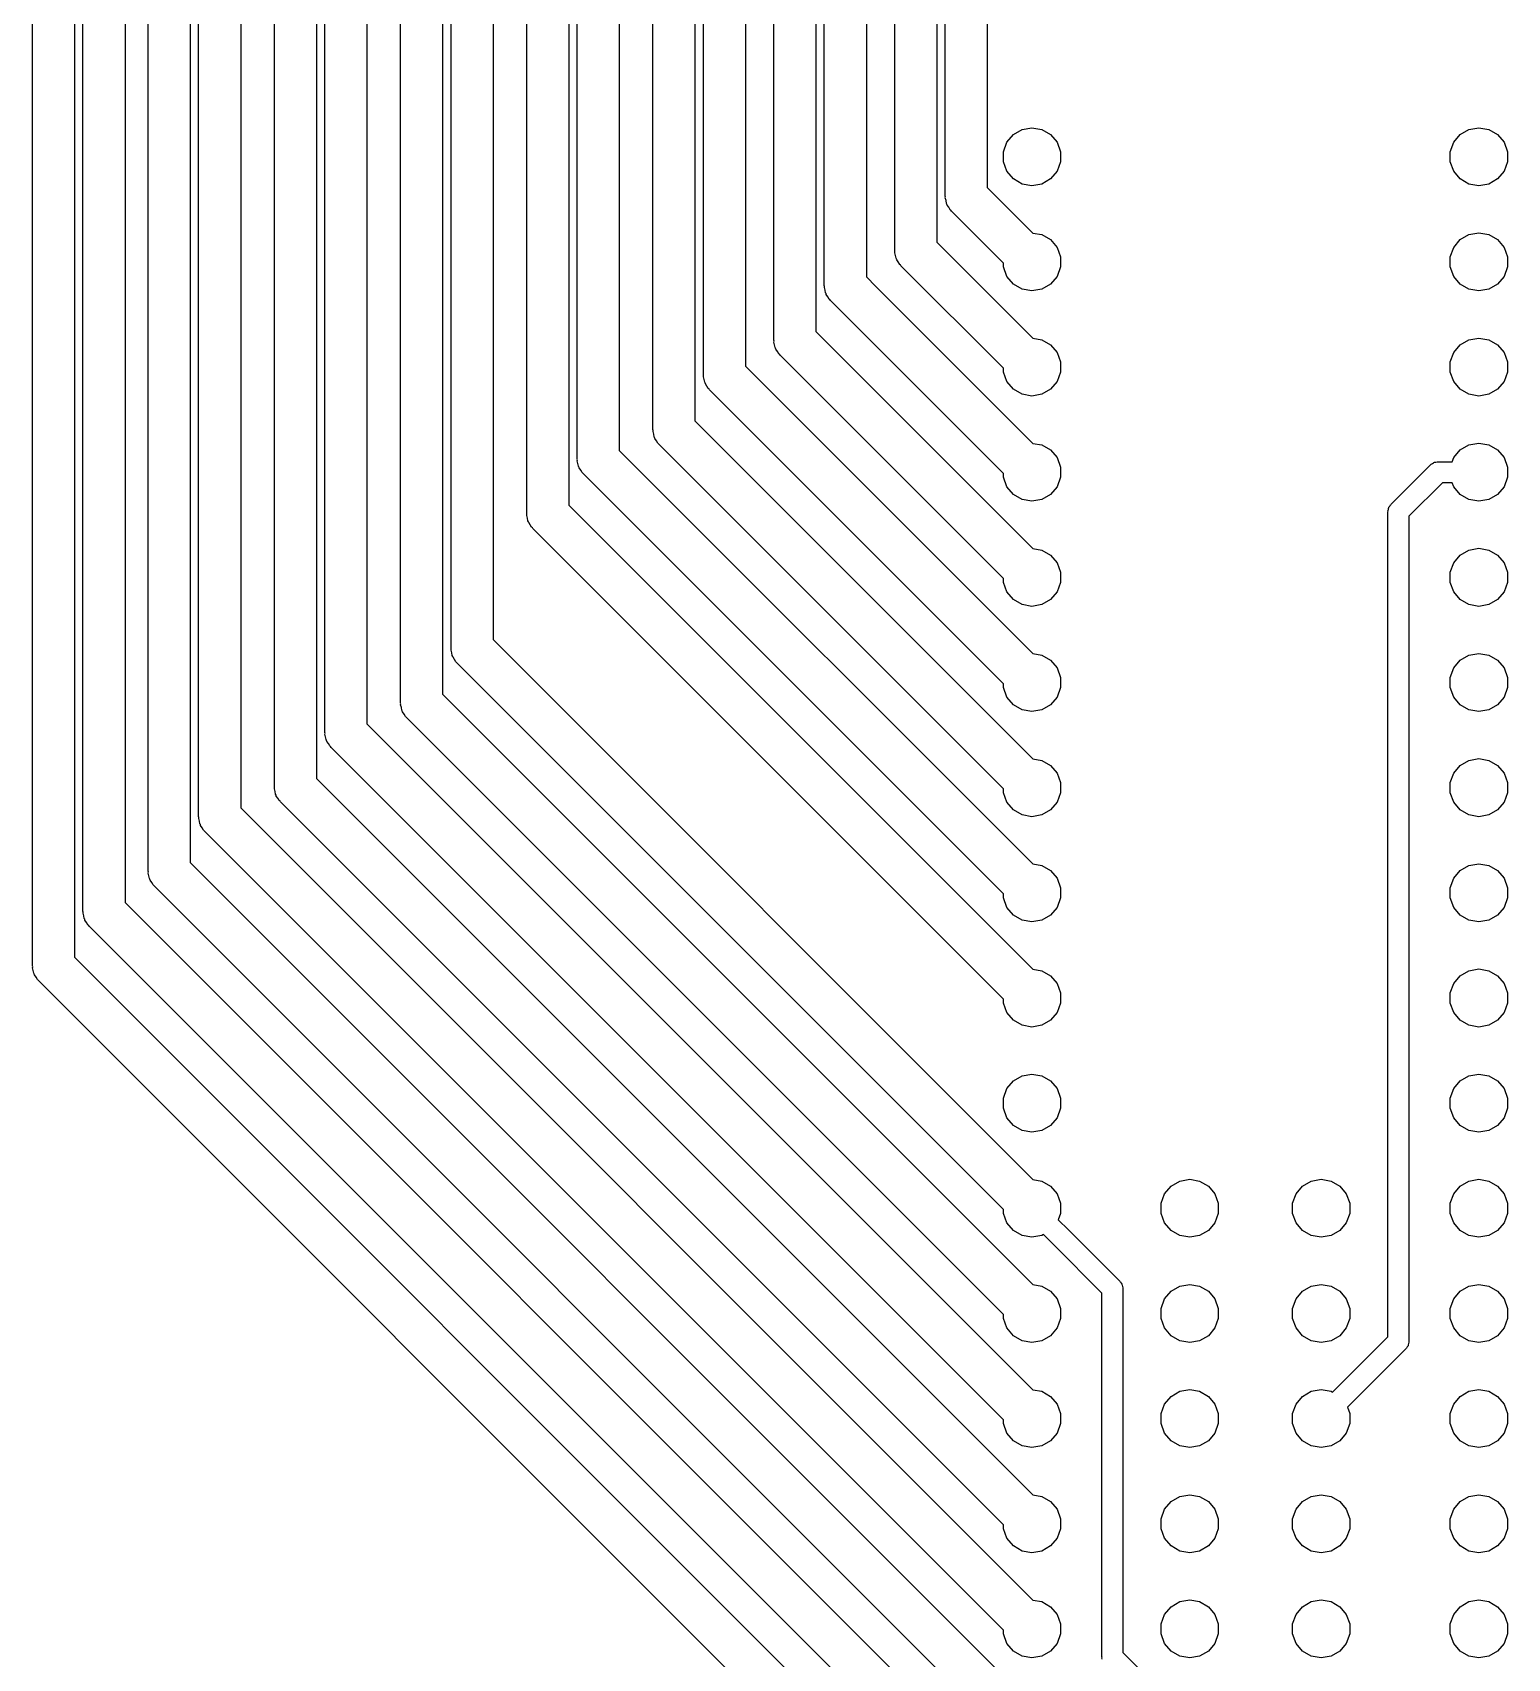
# Model space of a CAD drawing. Extents: x 25 to 346, y -457 to -16.
# Drawn here: x 117.14 to 152.77, y -358.22 to -318.94 of the extents above; entities that cross this region are included whole.
import ezdxf

# ---------------------------------------------------------------- set-up
doc = ezdxf.new("R2010")
doc.units = 0
doc.header["$MEASUREMENT"] = 0
doc.layers.add('BLACK', color=7, linetype='CONTINUOUS')

msp = doc.modelspace()

# ---------------------------------------------------------------- linework, layer by layer
at = {"layer": 'Black'}
for p, q in [((139.192, -322.897), (139.192, -254.718)), ((140.208, -254.508), (140.208, -322.687)), ((138.989, -255.194), (138.989, -324.008)), ((137.973, -324.218), (137.973, -255.404)), ((137.287, -256.413), (137.287, -324.846)), ((136.271, -325.056), (136.271, -256.623)), ((134.366, -257.175), (134.366, -327.005)), ((135.052, -326.377), (135.052, -257.128)), ((136.068, -256.918), (136.068, -326.167)), ((131.318, -257.575), (131.318, -329.037)), ((133.35, -327.215), (133.35, -257.385)), ((128.27, -257.976), (128.27, -333.609)), ((130.302, -329.248), (130.302, -257.786)), ((132.131, -328.536), (132.131, -257.89)), ((133.147, -257.68), (133.147, -328.326)), ((127.254, -333.82), (127.254, -258.186)), ((129.083, -330.568), (129.083, -258.291)), ((130.099, -258.08), (130.099, -330.358)), ((124.206, -335.851), (124.206, -259.059)), ((125.222, -258.848), (125.222, -335.641)), ((121.158, -337.883), (121.158, -259.459)), ((122.174, -259.249), (122.174, -337.673)), ((119.939, -325.247), (119.939, -259.964)), ((120.955, -259.754), (120.955, -325.247)), ((118.364, -325.247), (118.364, -260.179)), ((119.38, -260.096), (119.38, -325.247)), ((117.145, -325.247), (117.145, -261.62)), ((118.161, -261.62), (118.161, -325.247)), ((126.035, -325.501), (126.035, -291.081)), ((127.051, -291.081), (127.051, -325.501)), ((122.987, -337.172), (122.987, -291.719)), ((124.003, -291.719), (124.003, -336.962)), ((141.048, -321.286), (141.287, -321.244)), ((141.287, -321.244), (141.527, -321.286)), ((151.843, -321.286), (152.082, -321.244)), ((152.082, -321.244), (152.322, -321.286)), ((140.597, -321.823), (140.68, -321.594)), ((140.68, -321.594), (140.837, -321.408)), ((140.837, -321.408), (141.048, -321.286)), ((141.527, -321.286), (141.738, -321.408)), ((141.738, -321.408), (141.895, -321.594)), ((141.895, -321.594), (141.978, -321.823)), ((151.392, -321.823), (151.475, -321.594)), ((151.475, -321.594), (151.632, -321.408)), ((151.632, -321.408), (151.843, -321.286)), ((152.322, -321.286), (152.533, -321.408)), ((152.533, -321.408), (152.69, -321.594)), ((152.69, -321.594), (152.773, -321.823)), ((140.597, -322.067), (140.597, -321.823)), ((141.978, -321.823), (141.978, -322.067)), ((151.392, -322.067), (151.392, -321.823)), ((152.773, -321.823), (152.773, -322.067)), ((140.68, -322.296), (140.597, -322.067)), ((140.837, -322.482), (140.68, -322.296)), ((141.895, -322.296), (141.738, -322.482)), ((141.978, -322.067), (141.895, -322.296)), ((151.475, -322.296), (151.392, -322.067)), ((151.632, -322.482), (151.475, -322.296)), ((152.69, -322.296), (152.533, -322.482)), ((152.773, -322.067), (152.69, -322.296)), ((140.208, -322.687), (141.308, -323.788)), ((141.048, -322.604), (140.837, -322.482)), ((141.287, -322.646), (141.048, -322.604)), ((141.527, -322.604), (141.287, -322.646)), ((141.738, -322.482), (141.527, -322.604)), ((151.843, -322.604), (151.632, -322.482)), ((152.082, -322.646), (151.843, -322.604)), ((152.322, -322.604), (152.082, -322.646)), ((152.533, -322.482), (152.322, -322.604)), ((139.196, -322.92), (139.192, -322.897)), ((139.194, -322.942), (139.196, -322.92)), ((139.211, -323.006), (139.194, -322.942)), ((139.223, -323.071), (139.211, -323.006)), ((139.234, -323.091), (139.223, -323.071)), ((139.24, -323.112), (139.234, -323.091)), ((139.278, -323.167), (139.24, -323.112)), ((139.311, -323.224), (139.278, -323.167)), ((139.328, -323.238), (139.311, -323.224)), ((139.341, -323.257), (139.328, -323.238)), ((140.597, -324.513), (139.341, -323.257)), ((138.989, -324.008), (141.308, -326.328)), ((141.308, -323.788), (141.527, -323.826)), ((141.527, -323.826), (141.738, -323.948)), ((141.738, -323.948), (141.895, -324.134)), ((151.475, -324.134), (151.632, -323.948)), ((151.632, -323.948), (151.843, -323.826)), ((151.843, -323.826), (152.082, -323.784)), ((152.082, -323.784), (152.322, -323.826)), ((152.322, -323.826), (152.533, -323.948)), ((152.533, -323.948), (152.69, -324.134)), ((137.977, -324.24), (137.973, -324.218)), ((137.975, -324.263), (137.977, -324.24)), ((137.992, -324.327), (137.975, -324.263)), ((138.003, -324.392), (137.992, -324.327)), ((138.015, -324.411), (138.003, -324.392)), ((141.895, -324.134), (141.978, -324.363)), ((141.978, -324.363), (141.978, -324.607)), ((151.392, -324.363), (151.475, -324.134)), ((151.392, -324.607), (151.392, -324.363)), ((152.69, -324.134), (152.773, -324.363)), ((152.773, -324.363), (152.773, -324.607)), ((138.02, -324.433), (138.015, -324.411)), ((138.058, -324.487), (138.02, -324.433)), ((138.092, -324.545), (138.058, -324.487)), ((138.109, -324.559), (138.092, -324.545)), ((138.122, -324.578), (138.109, -324.559)), ((140.597, -327.053), (138.122, -324.578)), ((140.597, -324.607), (140.597, -324.513)), ((140.68, -324.836), (140.597, -324.607)), ((141.978, -324.607), (141.895, -324.836)), ((151.475, -324.836), (151.392, -324.607)), ((152.773, -324.607), (152.69, -324.836)), ((136.275, -325.079), (136.271, -325.056)), ((136.273, -325.101), (136.275, -325.079)), ((136.29, -325.165), (136.273, -325.101)), ((136.302, -325.23), (136.29, -325.165)), ((137.287, -324.846), (137.519, -325.078)), ((137.519, -325.078), (137.519, -325.078)), ((137.519, -325.078), (141.308, -328.868)), ((140.837, -325.022), (140.68, -324.836)), ((141.048, -325.144), (140.837, -325.022)), ((141.287, -325.186), (141.048, -325.144)), ((141.527, -325.144), (141.287, -325.186)), ((141.738, -325.022), (141.527, -325.144)), ((141.895, -324.836), (141.738, -325.022)), ((151.632, -325.022), (151.475, -324.836)), ((151.843, -325.144), (151.632, -325.022)), ((152.082, -325.186), (151.843, -325.144)), ((152.322, -325.144), (152.082, -325.186)), ((152.533, -325.022), (152.322, -325.144)), ((152.69, -324.836), (152.533, -325.022)), ((117.145, -340.675), (117.145, -325.247)), ((118.161, -325.247), (118.161, -340.675)), ((118.364, -340.169), (118.364, -325.247)), ((119.38, -325.247), (119.38, -339.959)), ((119.939, -338.389), (119.939, -325.247)), ((120.955, -325.247), (120.955, -338.389)), ((126.035, -334.325), (126.035, -325.501)), ((127.051, -325.501), (127.051, -334.325)), ((136.313, -325.25), (136.302, -325.23)), ((136.319, -325.271), (136.313, -325.25)), ((136.357, -325.326), (136.319, -325.271)), ((136.39, -325.383), (136.357, -325.326)), ((136.407, -325.397), (136.39, -325.383)), ((136.42, -325.416), (136.407, -325.397)), ((136.801, -325.797), (136.42, -325.416)), ((140.597, -329.593), (136.801, -325.797)), ((136.801, -325.797), (136.801, -325.797)), ((136.068, -326.167), (141.308, -331.408)), ((141.308, -326.328), (141.527, -326.366)), ((141.527, -326.366), (141.738, -326.488)), ((151.632, -326.488), (151.843, -326.366)), ((151.843, -326.366), (152.082, -326.324)), ((152.082, -326.324), (152.322, -326.366)), ((152.322, -326.366), (152.533, -326.488)), ((135.056, -326.399), (135.052, -326.377)), ((135.054, -326.422), (135.056, -326.399)), ((135.071, -326.486), (135.054, -326.422)), ((135.082, -326.551), (135.071, -326.486)), ((135.094, -326.57), (135.082, -326.551)), ((135.099, -326.592), (135.094, -326.57)), ((135.137, -326.646), (135.099, -326.592)), ((135.171, -326.704), (135.137, -326.646)), ((135.188, -326.718), (135.171, -326.704)), ((135.201, -326.736), (135.188, -326.718)), ((140.597, -332.133), (135.201, -326.736)), ((141.738, -326.488), (141.895, -326.674)), ((141.895, -326.674), (141.978, -326.903)), ((151.392, -326.903), (151.475, -326.674)), ((151.475, -326.674), (151.632, -326.488)), ((152.533, -326.488), (152.69, -326.674)), ((152.69, -326.674), (152.773, -326.903)), ((134.366, -327.005), (141.308, -333.948)), ((140.597, -327.147), (140.597, -327.053)), ((140.68, -327.376), (140.597, -327.147)), ((141.978, -327.147), (141.895, -327.376)), ((141.978, -326.903), (141.978, -327.147)), ((151.392, -327.147), (151.392, -326.903)), ((151.475, -327.376), (151.392, -327.147)), ((152.773, -327.147), (152.69, -327.376)), ((152.773, -326.903), (152.773, -327.147)), ((133.354, -327.238), (133.35, -327.215)), ((133.352, -327.26), (133.354, -327.238)), ((133.369, -327.324), (133.352, -327.26)), ((133.381, -327.389), (133.369, -327.324)), ((133.392, -327.409), (133.381, -327.389)), ((133.398, -327.43), (133.392, -327.409)), ((133.436, -327.485), (133.398, -327.43)), ((133.469, -327.542), (133.436, -327.485)), ((133.486, -327.556), (133.469, -327.542)), ((140.837, -327.562), (140.68, -327.376)), ((141.895, -327.376), (141.738, -327.562)), ((151.632, -327.562), (151.475, -327.376)), ((152.69, -327.376), (152.533, -327.562)), ((133.499, -327.575), (133.486, -327.556)), ((140.597, -334.673), (133.499, -327.575)), ((141.048, -327.684), (140.837, -327.562)), ((141.287, -327.726), (141.048, -327.684)), ((141.527, -327.684), (141.287, -327.726)), ((141.738, -327.562), (141.527, -327.684)), ((151.843, -327.684), (151.632, -327.562)), ((152.082, -327.726), (151.843, -327.684)), ((152.322, -327.684), (152.082, -327.726)), ((152.533, -327.562), (152.322, -327.684)), ((133.147, -328.326), (141.308, -336.488)), ((132.135, -328.558), (132.131, -328.536)), ((132.133, -328.581), (132.135, -328.558)), ((132.15, -328.645), (132.133, -328.581)), ((132.161, -328.71), (132.15, -328.645)), ((132.173, -328.729), (132.161, -328.71)), ((131.318, -329.037), (141.308, -339.028)), ((132.178, -328.751), (132.173, -328.729)), ((132.216, -328.805), (132.178, -328.751)), ((132.25, -328.863), (132.216, -328.805)), ((132.267, -328.877), (132.25, -328.863)), ((132.28, -328.896), (132.267, -328.877)), ((140.597, -337.213), (132.28, -328.896)), ((141.308, -328.868), (141.527, -328.906)), ((141.527, -328.906), (141.738, -329.028)), ((141.738, -329.028), (141.895, -329.214)), ((151.475, -329.214), (151.632, -329.028)), ((151.632, -329.028), (151.843, -328.906)), ((151.843, -328.906), (152.082, -328.864)), ((152.082, -328.864), (152.322, -328.906)), ((152.322, -328.906), (152.533, -329.028)), ((152.533, -329.028), (152.69, -329.214)), ((130.306, -329.27), (130.302, -329.248)), ((130.304, -329.292), (130.306, -329.27)), ((130.321, -329.356), (130.304, -329.292)), ((130.333, -329.421), (130.321, -329.356)), ((130.344, -329.441), (130.333, -329.421)), ((130.35, -329.462), (130.344, -329.441)), ((130.388, -329.517), (130.35, -329.462)), ((141.895, -329.214), (141.978, -329.443)), ((141.978, -329.443), (141.978, -329.687)), ((149.96, -330.341), (150.915, -329.385)), ((150.915, -329.385), (150.924, -329.379)), ((150.924, -329.379), (150.931, -329.37)), ((150.931, -329.37), (150.96, -329.354)), ((150.96, -329.354), (150.987, -329.335)), ((150.987, -329.335), (150.998, -329.332)), ((150.998, -329.332), (151.008, -329.326)), ((151.008, -329.326), (151.04, -329.321)), ((151.04, -329.321), (151.073, -329.312)), ((151.073, -329.312), (151.084, -329.313)), ((151.084, -329.313), (151.095, -329.311)), ((151.095, -329.311), (151.44, -329.311)), ((151.44, -329.311), (151.475, -329.214)), ((152.69, -329.214), (152.773, -329.443)), ((152.773, -329.443), (152.773, -329.687)), ((130.421, -329.574), (130.388, -329.517)), ((130.438, -329.588), (130.421, -329.574)), ((130.451, -329.607), (130.438, -329.588)), ((140.597, -339.753), (130.451, -329.607)), ((140.597, -329.687), (140.597, -329.593)), ((140.68, -329.916), (140.597, -329.687)), ((141.978, -329.687), (141.895, -329.916)), ((151.2, -329.819), (150.393, -330.625)), ((151.44, -329.819), (151.2, -329.819)), ((151.475, -329.916), (151.44, -329.819)), ((152.773, -329.687), (152.69, -329.916)), ((140.837, -330.102), (140.68, -329.916)), ((141.048, -330.224), (140.837, -330.102)), ((141.287, -330.266), (141.048, -330.224)), ((141.527, -330.224), (141.287, -330.266)), ((141.738, -330.102), (141.527, -330.224)), ((141.895, -329.916), (141.738, -330.102)), ((151.632, -330.102), (151.475, -329.916)), ((151.843, -330.224), (151.632, -330.102)), ((152.082, -330.266), (151.843, -330.224)), ((152.322, -330.224), (152.082, -330.266)), ((152.533, -330.102), (152.322, -330.224)), ((152.69, -329.916), (152.533, -330.102)), ((129.087, -330.59), (129.083, -330.568)), ((129.085, -330.613), (129.087, -330.59)), ((129.102, -330.677), (129.085, -330.613)), ((129.113, -330.742), (129.102, -330.677)), ((130.099, -330.358), (141.308, -341.568)), ((149.885, -330.52), (149.887, -330.509)), ((149.885, -350.453), (149.885, -330.52)), ((149.886, -330.498), (149.895, -330.466)), ((149.887, -330.509), (149.886, -330.498)), ((149.895, -330.466), (149.901, -330.433)), ((149.901, -330.433), (149.906, -330.424)), ((149.906, -330.424), (149.909, -330.413)), ((149.909, -330.413), (149.928, -330.386)), ((149.928, -330.386), (149.945, -330.357)), ((149.945, -330.357), (149.953, -330.35)), ((149.953, -330.35), (149.96, -330.341)), ((150.393, -330.625), (150.393, -350.558)), ((129.125, -330.761), (129.113, -330.742)), ((129.13, -330.783), (129.125, -330.761)), ((129.168, -330.837), (129.13, -330.783)), ((129.202, -330.895), (129.168, -330.837)), ((129.219, -330.909), (129.202, -330.895)), ((129.232, -330.928), (129.219, -330.909)), ((140.597, -342.293), (129.232, -330.928)), ((141.308, -331.408), (141.527, -331.446)), ((141.527, -331.446), (141.738, -331.568)), ((151.632, -331.568), (151.843, -331.446)), ((151.843, -331.446), (152.082, -331.404)), ((152.082, -331.404), (152.322, -331.446)), ((152.322, -331.446), (152.533, -331.568)), ((141.738, -331.568), (141.895, -331.754)), ((141.895, -331.754), (141.978, -331.983)), ((151.392, -331.983), (151.475, -331.754)), ((151.475, -331.754), (151.632, -331.568)), ((152.533, -331.568), (152.69, -331.754)), ((152.69, -331.754), (152.773, -331.983)), ((140.597, -332.227), (140.597, -332.133)), ((140.68, -332.456), (140.597, -332.227)), ((141.978, -332.227), (141.895, -332.456)), ((141.978, -331.983), (141.978, -332.227)), ((151.392, -332.227), (151.392, -331.983)), ((151.475, -332.456), (151.392, -332.227)), ((152.773, -332.227), (152.69, -332.456)), ((152.773, -331.983), (152.773, -332.227)), ((140.837, -332.642), (140.68, -332.456)), ((141.048, -332.764), (140.837, -332.642)), ((141.738, -332.642), (141.527, -332.764)), ((141.895, -332.456), (141.738, -332.642)), ((151.632, -332.642), (151.475, -332.456)), ((151.843, -332.764), (151.632, -332.642)), ((152.533, -332.642), (152.322, -332.764)), ((152.69, -332.456), (152.533, -332.642)), ((141.287, -332.806), (141.048, -332.764)), ((141.527, -332.764), (141.287, -332.806)), ((152.082, -332.806), (151.843, -332.764)), ((152.322, -332.764), (152.082, -332.806)), ((127.258, -333.842), (127.254, -333.82)), ((128.27, -333.609), (141.308, -346.648)), ((127.256, -333.864), (127.258, -333.842)), ((127.273, -333.928), (127.256, -333.864)), ((127.285, -333.993), (127.273, -333.928)), ((127.296, -334.013), (127.285, -333.993)), ((127.302, -334.034), (127.296, -334.013)), ((127.34, -334.089), (127.302, -334.034)), ((127.373, -334.146), (127.34, -334.089)), ((127.39, -334.16), (127.373, -334.146)), ((127.403, -334.179), (127.39, -334.16)), ((140.597, -347.373), (127.403, -334.179)), ((141.308, -333.948), (141.527, -333.986)), ((141.527, -333.986), (141.738, -334.108)), ((141.738, -334.108), (141.895, -334.294)), ((151.475, -334.294), (151.632, -334.108)), ((151.632, -334.108), (151.843, -333.986)), ((151.843, -333.986), (152.082, -333.944)), ((152.082, -333.944), (152.322, -333.986)), ((152.322, -333.986), (152.533, -334.108)), ((152.533, -334.108), (152.69, -334.294)), ((126.035, -335.14), (126.035, -334.325)), ((127.051, -334.325), (127.051, -334.93)), ((141.895, -334.294), (141.978, -334.523)), ((141.978, -334.523), (141.978, -334.767)), ((151.392, -334.523), (151.475, -334.294)), ((151.392, -334.767), (151.392, -334.523)), ((152.69, -334.294), (152.773, -334.523)), ((152.773, -334.523), (152.773, -334.767)), ((127.051, -334.93), (141.308, -349.188)), ((140.597, -334.767), (140.597, -334.673)), ((140.68, -334.996), (140.597, -334.767)), ((140.837, -335.182), (140.68, -334.996)), ((141.895, -334.996), (141.738, -335.182)), ((141.978, -334.767), (141.895, -334.996)), ((151.475, -334.996), (151.392, -334.767)), ((151.632, -335.182), (151.475, -334.996)), ((152.69, -334.996), (152.533, -335.182)), ((152.773, -334.767), (152.69, -334.996)), ((126.039, -335.162), (126.035, -335.14)), ((126.037, -335.185), (126.039, -335.162)), ((126.054, -335.249), (126.037, -335.185)), ((126.065, -335.314), (126.054, -335.249)), ((126.077, -335.333), (126.065, -335.314)), ((126.082, -335.355), (126.077, -335.333)), ((126.12, -335.409), (126.082, -335.355)), ((141.048, -335.304), (140.837, -335.182)), ((141.287, -335.346), (141.048, -335.304)), ((141.527, -335.304), (141.287, -335.346)), ((141.738, -335.182), (141.527, -335.304)), ((151.843, -335.304), (151.632, -335.182)), ((152.082, -335.346), (151.843, -335.304)), ((152.322, -335.304), (152.082, -335.346)), ((152.533, -335.182), (152.322, -335.304)), ((125.222, -335.641), (141.308, -351.728)), ((126.154, -335.467), (126.12, -335.409)), ((126.171, -335.481), (126.154, -335.467)), ((126.184, -335.5), (126.171, -335.481)), ((140.597, -349.913), (126.184, -335.5)), ((124.21, -335.874), (124.206, -335.851)), ((124.208, -335.896), (124.21, -335.874)), ((124.225, -335.96), (124.208, -335.896)), ((124.237, -336.025), (124.225, -335.96)), ((124.248, -336.045), (124.237, -336.025)), ((124.254, -336.066), (124.248, -336.045)), ((124.292, -336.121), (124.254, -336.066)), ((124.325, -336.178), (124.292, -336.121)), ((124.342, -336.192), (124.325, -336.178)), ((124.355, -336.211), (124.342, -336.192)), ((140.597, -352.453), (124.355, -336.211)), ((141.308, -336.488), (141.527, -336.526)), ((141.527, -336.526), (141.738, -336.648)), ((151.632, -336.648), (151.843, -336.526)), ((151.843, -336.526), (152.082, -336.484)), ((152.082, -336.484), (152.322, -336.526)), ((152.322, -336.526), (152.533, -336.648)), ((124.003, -336.962), (141.308, -354.268)), ((141.738, -336.648), (141.895, -336.834)), ((141.895, -336.834), (141.978, -337.063)), ((151.392, -337.063), (151.475, -336.834)), ((151.475, -336.834), (151.632, -336.648)), ((152.533, -336.648), (152.69, -336.834)), ((152.69, -336.834), (152.773, -337.063)), ((122.991, -337.194), (122.987, -337.172)), ((122.989, -337.217), (122.991, -337.194)), ((123.006, -337.281), (122.989, -337.217)), ((123.017, -337.346), (123.006, -337.281)), ((123.029, -337.365), (123.017, -337.346)), ((140.597, -337.307), (140.597, -337.213)), ((140.68, -337.536), (140.597, -337.307)), ((141.978, -337.307), (141.895, -337.536)), ((141.978, -337.063), (141.978, -337.307)), ((151.392, -337.307), (151.392, -337.063)), ((151.475, -337.536), (151.392, -337.307)), ((152.773, -337.307), (152.69, -337.536)), ((152.773, -337.063), (152.773, -337.307)), ((122.174, -337.673), (141.308, -356.808)), ((123.034, -337.387), (123.029, -337.365)), ((123.072, -337.441), (123.034, -337.387)), ((123.106, -337.499), (123.072, -337.441)), ((123.123, -337.513), (123.106, -337.499)), ((123.136, -337.531), (123.123, -337.513)), ((140.597, -354.993), (123.136, -337.531)), ((140.837, -337.722), (140.68, -337.536)), ((141.048, -337.844), (140.837, -337.722)), ((141.738, -337.722), (141.527, -337.844)), ((141.895, -337.536), (141.738, -337.722)), ((151.632, -337.722), (151.475, -337.536)), ((151.843, -337.844), (151.632, -337.722)), ((152.533, -337.722), (152.322, -337.844)), ((152.69, -337.536), (152.533, -337.722)), ((121.162, -337.906), (121.158, -337.883)), ((121.16, -337.928), (121.162, -337.906)), ((121.177, -337.992), (121.16, -337.928)), ((121.189, -338.057), (121.177, -337.992)), ((121.2, -338.077), (121.189, -338.057)), ((121.206, -338.098), (121.2, -338.077)), ((121.244, -338.153), (121.206, -338.098)), ((141.287, -337.886), (141.048, -337.844)), ((141.527, -337.844), (141.287, -337.886)), ((152.082, -337.886), (151.843, -337.844)), ((152.322, -337.844), (152.082, -337.886)), ((119.939, -339.204), (119.939, -338.389)), ((120.955, -338.389), (120.955, -338.994)), ((121.277, -338.21), (121.244, -338.153)), ((121.294, -338.224), (121.277, -338.21)), ((121.307, -338.243), (121.294, -338.224)), ((140.597, -357.533), (121.307, -338.243)), ((119.943, -339.226), (119.939, -339.204)), ((119.941, -339.249), (119.943, -339.226)), ((119.958, -339.313), (119.941, -339.249)), ((119.969, -339.378), (119.958, -339.313)), ((120.955, -338.994), (141.308, -359.348)), ((141.308, -339.028), (141.527, -339.066)), ((141.527, -339.066), (141.738, -339.188)), ((141.738, -339.188), (141.895, -339.374)), ((151.475, -339.374), (151.632, -339.188)), ((151.632, -339.188), (151.843, -339.066)), ((151.843, -339.066), (152.082, -339.024)), ((152.082, -339.024), (152.322, -339.066)), ((152.322, -339.066), (152.533, -339.188)), ((152.533, -339.188), (152.69, -339.374)), ((119.981, -339.397), (119.969, -339.378)), ((119.986, -339.419), (119.981, -339.397)), ((120.024, -339.473), (119.986, -339.419)), ((120.058, -339.531), (120.024, -339.473)), ((120.075, -339.545), (120.058, -339.531)), ((120.088, -339.563), (120.075, -339.545)), ((140.597, -360.073), (120.088, -339.563)), ((141.895, -339.374), (141.978, -339.603)), ((141.978, -339.603), (141.978, -339.847)), ((151.392, -339.603), (151.475, -339.374)), ((151.392, -339.847), (151.392, -339.603)), ((152.69, -339.374), (152.773, -339.603)), ((152.773, -339.603), (152.773, -339.847)), ((119.38, -339.959), (141.308, -361.888)), ((140.597, -339.847), (140.597, -339.753)), ((140.68, -340.076), (140.597, -339.847)), ((140.837, -340.262), (140.68, -340.076)), ((141.895, -340.076), (141.738, -340.262)), ((141.978, -339.847), (141.895, -340.076)), ((151.475, -340.076), (151.392, -339.847)), ((151.632, -340.262), (151.475, -340.076)), ((152.69, -340.076), (152.533, -340.262)), ((152.773, -339.847), (152.69, -340.076)), ((118.368, -340.192), (118.364, -340.169)), ((118.366, -340.214), (118.368, -340.192)), ((118.383, -340.278), (118.366, -340.214)), ((118.395, -340.343), (118.383, -340.278)), ((118.406, -340.363), (118.395, -340.343)), ((118.412, -340.384), (118.406, -340.363)), ((118.45, -340.439), (118.412, -340.384)), ((118.483, -340.496), (118.45, -340.439)), ((118.5, -340.51), (118.483, -340.496)), ((141.048, -340.384), (140.837, -340.262)), ((141.287, -340.426), (141.048, -340.384)), ((141.527, -340.384), (141.287, -340.426)), ((141.738, -340.262), (141.527, -340.384)), ((151.843, -340.384), (151.632, -340.262)), ((152.082, -340.426), (151.843, -340.384)), ((152.322, -340.384), (152.082, -340.426)), ((152.533, -340.262), (152.322, -340.384)), ((117.145, -341.49), (117.145, -340.675)), ((118.161, -340.675), (118.161, -341.28)), ((118.513, -340.529), (118.5, -340.51)), ((140.597, -362.613), (118.513, -340.529)), ((118.161, -341.28), (141.308, -364.428)), ((117.149, -341.512), (117.145, -341.49)), ((117.147, -341.535), (117.149, -341.512)), ((117.164, -341.599), (117.147, -341.535)), ((117.175, -341.664), (117.164, -341.599)), ((117.187, -341.683), (117.175, -341.664)), ((117.192, -341.705), (117.187, -341.683)), ((141.308, -341.568), (141.527, -341.606)), ((141.527, -341.606), (141.738, -341.728)), ((151.632, -341.728), (151.843, -341.606)), ((151.843, -341.606), (152.082, -341.564)), ((152.082, -341.564), (152.322, -341.606)), ((152.322, -341.606), (152.533, -341.728)), ((117.23, -341.759), (117.192, -341.705)), ((117.264, -341.817), (117.23, -341.759)), ((117.281, -341.831), (117.264, -341.817)), ((117.294, -341.849), (117.281, -341.831)), ((140.597, -365.153), (117.294, -341.849)), ((141.738, -341.728), (141.895, -341.914)), ((141.895, -341.914), (141.978, -342.143)), ((151.392, -342.143), (151.475, -341.914)), ((151.475, -341.914), (151.632, -341.728)), ((152.533, -341.728), (152.69, -341.914)), ((152.69, -341.914), (152.773, -342.143)), ((140.597, -342.387), (140.597, -342.293)), ((140.68, -342.616), (140.597, -342.387)), ((141.978, -342.387), (141.895, -342.616)), ((141.978, -342.143), (141.978, -342.387)), ((151.392, -342.387), (151.392, -342.143)), ((151.475, -342.616), (151.392, -342.387)), ((152.773, -342.387), (152.69, -342.616)), ((152.773, -342.143), (152.773, -342.387)), ((140.837, -342.802), (140.68, -342.616)), ((141.048, -342.924), (140.837, -342.802)), ((141.738, -342.802), (141.527, -342.924)), ((141.895, -342.616), (141.738, -342.802)), ((151.632, -342.802), (151.475, -342.616)), ((151.843, -342.924), (151.632, -342.802)), ((152.533, -342.802), (152.322, -342.924)), ((152.69, -342.616), (152.533, -342.802)), ((141.287, -342.966), (141.048, -342.924)), ((141.527, -342.924), (141.287, -342.966)), ((152.082, -342.966), (151.843, -342.924)), ((152.322, -342.924), (152.082, -342.966)), ((140.68, -344.454), (140.837, -344.268)), ((140.837, -344.268), (141.048, -344.146)), ((141.048, -344.146), (141.287, -344.104)), ((141.287, -344.104), (141.527, -344.146)), ((141.527, -344.146), (141.738, -344.268)), ((141.738, -344.268), (141.895, -344.454)), ((151.475, -344.454), (151.632, -344.268)), ((151.632, -344.268), (151.843, -344.146)), ((151.843, -344.146), (152.082, -344.104)), ((152.082, -344.104), (152.322, -344.146)), ((152.322, -344.146), (152.533, -344.268)), ((152.533, -344.268), (152.69, -344.454)), ((140.597, -344.683), (140.68, -344.454)), ((140.597, -344.927), (140.597, -344.683)), ((141.895, -344.454), (141.978, -344.683)), ((141.978, -344.683), (141.978, -344.927)), ((151.392, -344.683), (151.475, -344.454)), ((151.392, -344.927), (151.392, -344.683)), ((152.69, -344.454), (152.773, -344.683)), ((152.773, -344.683), (152.773, -344.927)), ((140.68, -345.156), (140.597, -344.927)), ((140.837, -345.342), (140.68, -345.156)), ((141.895, -345.156), (141.738, -345.342)), ((141.978, -344.927), (141.895, -345.156)), ((151.475, -345.156), (151.392, -344.927)), ((151.632, -345.342), (151.475, -345.156)), ((152.69, -345.156), (152.533, -345.342)), ((152.773, -344.927), (152.69, -345.156)), ((141.048, -345.464), (140.837, -345.342)), ((141.287, -345.506), (141.048, -345.464)), ((141.527, -345.464), (141.287, -345.506)), ((141.738, -345.342), (141.527, -345.464)), ((151.843, -345.464), (151.632, -345.342)), ((152.082, -345.506), (151.843, -345.464)), ((152.322, -345.464), (152.082, -345.506)), ((152.533, -345.342), (152.322, -345.464)), ((141.308, -346.648), (141.527, -346.686)), ((141.527, -346.686), (141.738, -346.808)), ((144.647, -346.808), (144.858, -346.686)), ((144.858, -346.686), (145.097, -346.644)), ((145.097, -346.644), (145.337, -346.686)), ((145.337, -346.686), (145.548, -346.808)), ((147.822, -346.808), (148.033, -346.686)), ((148.033, -346.686), (148.272, -346.644)), ((148.272, -346.644), (148.512, -346.686)), ((148.512, -346.686), (148.723, -346.808)), ((151.632, -346.808), (151.843, -346.686)), ((151.843, -346.686), (152.082, -346.644)), ((152.082, -346.644), (152.322, -346.686)), ((152.322, -346.686), (152.533, -346.808)), ((141.738, -346.808), (141.895, -346.994)), ((141.895, -346.994), (141.978, -347.223)), ((144.407, -347.223), (144.49, -346.994)), ((144.49, -346.994), (144.647, -346.808)), ((145.548, -346.808), (145.705, -346.994)), ((145.705, -346.994), (145.788, -347.223)), ((147.582, -347.223), (147.665, -346.994)), ((147.665, -346.994), (147.822, -346.808)), ((148.723, -346.808), (148.88, -346.994)), ((148.88, -346.994), (148.963, -347.223)), ((151.392, -347.223), (151.475, -346.994)), ((151.475, -346.994), (151.632, -346.808)), ((152.533, -346.808), (152.69, -346.994)), ((152.69, -346.994), (152.773, -347.223)), ((140.597, -347.467), (140.597, -347.373)), ((140.68, -347.696), (140.597, -347.467)), ((141.978, -347.467), (141.922, -347.62)), ((141.978, -347.223), (141.978, -347.467)), ((144.407, -347.467), (144.407, -347.223)), ((144.49, -347.696), (144.407, -347.467)), ((145.788, -347.467), (145.705, -347.696)), ((145.788, -347.223), (145.788, -347.467)), ((147.582, -347.467), (147.582, -347.223)), ((147.665, -347.696), (147.582, -347.467)), ((148.963, -347.467), (148.88, -347.696)), ((148.963, -347.223), (148.963, -347.467)), ((151.392, -347.467), (151.392, -347.223)), ((151.475, -347.696), (151.392, -347.467)), ((152.773, -347.467), (152.69, -347.696)), ((152.773, -347.223), (152.773, -347.467)), ((140.837, -347.882), (140.68, -347.696)), ((141.048, -348.004), (140.837, -347.882)), ((141.922, -347.62), (142.166, -347.864)), ((142.166, -347.864), (143.41, -349.108)), ((144.647, -347.882), (144.49, -347.696)), ((144.858, -348.004), (144.647, -347.882)), ((145.548, -347.882), (145.337, -348.004)), ((145.705, -347.696), (145.548, -347.882)), ((147.822, -347.882), (147.665, -347.696)), ((148.033, -348.004), (147.822, -347.882)), ((148.723, -347.882), (148.512, -348.004)), ((148.88, -347.696), (148.723, -347.882)), ((151.632, -347.882), (151.475, -347.696)), ((151.843, -348.004), (151.632, -347.882)), ((152.533, -347.882), (152.322, -348.004)), ((152.69, -347.696), (152.533, -347.882)), ((141.287, -348.046), (141.048, -348.004)), ((141.527, -348.004), (141.287, -348.046)), ((141.565, -347.982), (141.527, -348.004)), ((141.806, -348.223), (141.565, -347.982)), ((142.977, -349.393), (141.806, -348.223)), ((145.097, -348.046), (144.858, -348.004)), ((145.337, -348.004), (145.097, -348.046)), ((148.272, -348.046), (148.033, -348.004)), ((148.512, -348.004), (148.272, -348.046)), ((152.082, -348.046), (151.843, -348.004)), ((152.322, -348.004), (152.082, -348.046)), ((143.41, -349.108), (143.417, -349.118)), ((143.417, -349.118), (143.425, -349.125)), ((143.425, -349.125), (143.442, -349.154)), ((141.308, -349.188), (141.527, -349.226)), ((141.527, -349.226), (141.738, -349.348)), ((141.738, -349.348), (141.895, -349.534)), ((141.895, -349.534), (141.978, -349.763)), ((142.977, -358.178), (142.977, -349.393)), ((143.442, -349.154), (143.461, -349.181)), ((143.461, -349.181), (143.464, -349.192)), ((143.464, -349.192), (143.469, -349.201)), ((143.469, -349.201), (143.475, -349.234)), ((143.475, -349.234), (143.484, -349.266)), ((143.484, -349.266), (143.483, -349.277)), ((143.483, -349.277), (143.485, -349.288)), ((143.485, -349.288), (143.485, -358.073)), ((144.407, -349.763), (144.49, -349.534)), ((144.49, -349.534), (144.647, -349.348)), ((144.647, -349.348), (144.858, -349.226)), ((144.858, -349.226), (145.097, -349.184)), ((145.097, -349.184), (145.337, -349.226)), ((145.337, -349.226), (145.548, -349.348)), ((145.548, -349.348), (145.705, -349.534)), ((145.705, -349.534), (145.788, -349.763)), ((147.582, -349.763), (147.665, -349.534)), ((147.665, -349.534), (147.822, -349.348)), ((147.822, -349.348), (148.033, -349.226)), ((148.033, -349.226), (148.272, -349.184)), ((148.272, -349.184), (148.512, -349.226)), ((148.512, -349.226), (148.723, -349.348)), ((148.723, -349.348), (148.88, -349.534)), ((148.88, -349.534), (148.963, -349.763)), ((151.392, -349.763), (151.475, -349.534)), ((151.475, -349.534), (151.632, -349.348)), ((151.632, -349.348), (151.843, -349.226)), ((151.843, -349.226), (152.082, -349.184)), ((152.082, -349.184), (152.322, -349.226)), ((152.322, -349.226), (152.533, -349.348)), ((152.533, -349.348), (152.69, -349.534)), ((152.69, -349.534), (152.773, -349.763)), ((140.597, -350.007), (140.597, -349.913)), ((141.978, -349.763), (141.978, -350.007)), ((144.407, -350.007), (144.407, -349.763)), ((145.788, -349.763), (145.788, -350.007)), ((147.582, -350.007), (147.582, -349.763)), ((148.963, -349.763), (148.963, -350.007)), ((151.392, -350.007), (151.392, -349.763)), ((152.773, -349.763), (152.773, -350.007)), ((140.68, -350.236), (140.597, -350.007)), ((140.837, -350.422), (140.68, -350.236)), ((141.895, -350.236), (141.738, -350.422)), ((141.978, -350.007), (141.895, -350.236)), ((144.49, -350.236), (144.407, -350.007)), ((144.647, -350.422), (144.49, -350.236)), ((145.705, -350.236), (145.548, -350.422)), ((145.788, -350.007), (145.705, -350.236)), ((147.665, -350.236), (147.582, -350.007)), ((147.822, -350.422), (147.665, -350.236)), ((148.88, -350.236), (148.723, -350.422)), ((148.963, -350.007), (148.88, -350.236)), ((151.475, -350.236), (151.392, -350.007)), ((151.632, -350.422), (151.475, -350.236)), ((152.69, -350.236), (152.533, -350.422)), ((152.773, -350.007), (152.69, -350.236)), ((141.048, -350.544), (140.837, -350.422)), ((141.287, -350.586), (141.048, -350.544)), ((141.527, -350.544), (141.287, -350.586)), ((141.738, -350.422), (141.527, -350.544)), ((144.858, -350.544), (144.647, -350.422)), ((145.097, -350.586), (144.858, -350.544)), ((145.337, -350.544), (145.097, -350.586)), ((145.548, -350.422), (145.337, -350.544)), ((148.033, -350.544), (147.822, -350.422)), ((148.272, -350.586), (148.033, -350.544)), ((148.512, -350.544), (148.272, -350.586)), ((148.723, -350.422), (148.512, -350.544)), ((148.791, -351.547), (149.885, -350.453)), ((150.351, -350.693), (150.334, -350.721)), ((150.37, -350.665), (150.351, -350.693)), ((150.373, -350.655), (150.37, -350.665)), ((150.378, -350.645), (150.373, -350.655)), ((150.384, -350.612), (150.378, -350.645)), ((150.392, -350.58), (150.384, -350.612)), ((150.393, -350.558), (150.391, -350.569)), ((150.391, -350.569), (150.392, -350.58)), ((151.843, -350.544), (151.632, -350.422)), ((152.082, -350.586), (151.843, -350.544)), ((152.322, -350.544), (152.082, -350.586)), ((152.533, -350.422), (152.322, -350.544)), ((150.319, -350.738), (149.151, -351.906)), ((150.325, -350.729), (150.319, -350.738)), ((150.334, -350.721), (150.325, -350.729)), ((141.308, -351.728), (141.527, -351.766)), ((141.527, -351.766), (141.738, -351.888)), ((141.738, -351.888), (141.895, -352.074)), ((144.49, -352.074), (144.647, -351.888)), ((144.647, -351.888), (144.858, -351.766)), ((144.858, -351.766), (145.097, -351.724)), ((145.097, -351.724), (145.337, -351.766)), ((145.337, -351.766), (145.548, -351.888)), ((145.548, -351.888), (145.705, -352.074)), ((147.665, -352.074), (147.822, -351.888)), ((147.822, -351.888), (148.033, -351.766)), ((148.033, -351.766), (148.272, -351.724)), ((148.272, -351.724), (148.512, -351.766)), ((148.512, -351.766), (148.55, -351.788)), ((148.55, -351.788), (148.791, -351.547)), ((151.475, -352.074), (151.632, -351.888)), ((151.632, -351.888), (151.843, -351.766)), ((151.843, -351.766), (152.082, -351.724)), ((152.082, -351.724), (152.322, -351.766)), ((152.322, -351.766), (152.533, -351.888)), ((152.533, -351.888), (152.69, -352.074)), ((141.895, -352.074), (141.978, -352.303)), ((144.407, -352.303), (144.49, -352.074)), ((145.705, -352.074), (145.788, -352.303)), ((147.582, -352.303), (147.665, -352.074)), ((149.151, -351.906), (148.907, -352.15)), ((148.907, -352.15), (148.963, -352.303)), ((151.392, -352.303), (151.475, -352.074)), ((152.69, -352.074), (152.773, -352.303)), ((140.597, -352.547), (140.597, -352.453)), ((140.68, -352.776), (140.597, -352.547)), ((141.978, -352.547), (141.895, -352.776)), ((141.978, -352.303), (141.978, -352.547)), ((144.407, -352.547), (144.407, -352.303)), ((144.49, -352.776), (144.407, -352.547)), ((145.788, -352.547), (145.705, -352.776)), ((145.788, -352.303), (145.788, -352.547)), ((147.582, -352.547), (147.582, -352.303)), ((147.665, -352.776), (147.582, -352.547)), ((148.963, -352.547), (148.88, -352.776)), ((148.963, -352.303), (148.963, -352.547)), ((151.392, -352.547), (151.392, -352.303)), ((151.475, -352.776), (151.392, -352.547)), ((152.773, -352.547), (152.69, -352.776)), ((152.773, -352.303), (152.773, -352.547)), ((140.837, -352.962), (140.68, -352.776)), ((141.048, -353.084), (140.837, -352.962)), ((141.738, -352.962), (141.527, -353.084)), ((141.895, -352.776), (141.738, -352.962)), ((144.647, -352.962), (144.49, -352.776)), ((144.858, -353.084), (144.647, -352.962)), ((145.548, -352.962), (145.337, -353.084)), ((145.705, -352.776), (145.548, -352.962)), ((147.822, -352.962), (147.665, -352.776)), ((148.033, -353.084), (147.822, -352.962)), ((148.723, -352.962), (148.512, -353.084)), ((148.88, -352.776), (148.723, -352.962)), ((151.632, -352.962), (151.475, -352.776)), ((151.843, -353.084), (151.632, -352.962)), ((152.533, -352.962), (152.322, -353.084)), ((152.69, -352.776), (152.533, -352.962)), ((141.287, -353.126), (141.048, -353.084)), ((141.527, -353.084), (141.287, -353.126)), ((145.097, -353.126), (144.858, -353.084)), ((145.337, -353.084), (145.097, -353.126)), ((148.272, -353.126), (148.033, -353.084)), ((148.512, -353.084), (148.272, -353.126)), ((152.082, -353.126), (151.843, -353.084)), ((152.322, -353.084), (152.082, -353.126)), ((141.308, -354.268), (141.527, -354.306)), ((141.527, -354.306), (141.738, -354.428)), ((141.738, -354.428), (141.895, -354.614)), ((141.895, -354.614), (141.978, -354.843)), ((144.407, -354.843), (144.49, -354.614)), ((144.49, -354.614), (144.647, -354.428)), ((144.647, -354.428), (144.858, -354.306)), ((144.858, -354.306), (145.097, -354.264)), ((145.097, -354.264), (145.337, -354.306)), ((145.337, -354.306), (145.548, -354.428)), ((145.548, -354.428), (145.705, -354.614)), ((145.705, -354.614), (145.788, -354.843)), ((147.582, -354.843), (147.665, -354.614)), ((147.665, -354.614), (147.822, -354.428)), ((147.822, -354.428), (148.033, -354.306)), ((148.033, -354.306), (148.272, -354.264)), ((148.272, -354.264), (148.512, -354.306)), ((148.512, -354.306), (148.723, -354.428)), ((148.723, -354.428), (148.88, -354.614)), ((148.88, -354.614), (148.963, -354.843)), ((151.392, -354.843), (151.475, -354.614)), ((151.475, -354.614), (151.632, -354.428)), ((151.632, -354.428), (151.843, -354.306)), ((151.843, -354.306), (152.082, -354.264)), ((152.082, -354.264), (152.322, -354.306)), ((152.322, -354.306), (152.533, -354.428)), ((152.533, -354.428), (152.69, -354.614)), ((152.69, -354.614), (152.773, -354.843)), ((140.597, -355.087), (140.597, -354.993)), ((141.978, -354.843), (141.978, -355.087)), ((144.407, -355.087), (144.407, -354.843)), ((145.788, -354.843), (145.788, -355.087)), ((147.582, -355.087), (147.582, -354.843)), ((148.963, -354.843), (148.963, -355.087)), ((151.392, -355.087), (151.392, -354.843)), ((152.773, -354.843), (152.773, -355.087)), ((140.68, -355.316), (140.597, -355.087)), ((140.837, -355.502), (140.68, -355.316)), ((141.895, -355.316), (141.738, -355.502)), ((141.978, -355.087), (141.895, -355.316)), ((144.49, -355.316), (144.407, -355.087)), ((144.647, -355.502), (144.49, -355.316)), ((145.705, -355.316), (145.548, -355.502)), ((145.788, -355.087), (145.705, -355.316)), ((147.665, -355.316), (147.582, -355.087)), ((147.822, -355.502), (147.665, -355.316)), ((148.88, -355.316), (148.723, -355.502)), ((148.963, -355.087), (148.88, -355.316)), ((151.475, -355.316), (151.392, -355.087)), ((151.632, -355.502), (151.475, -355.316)), ((152.69, -355.316), (152.533, -355.502)), ((152.773, -355.087), (152.69, -355.316)), ((141.048, -355.624), (140.837, -355.502)), ((141.287, -355.666), (141.048, -355.624)), ((141.527, -355.624), (141.287, -355.666)), ((141.738, -355.502), (141.527, -355.624)), ((144.858, -355.624), (144.647, -355.502)), ((145.097, -355.666), (144.858, -355.624)), ((145.337, -355.624), (145.097, -355.666)), ((145.548, -355.502), (145.337, -355.624)), ((148.033, -355.624), (147.822, -355.502)), ((148.272, -355.666), (148.033, -355.624)), ((148.512, -355.624), (148.272, -355.666)), ((148.723, -355.502), (148.512, -355.624)), ((151.843, -355.624), (151.632, -355.502)), ((152.082, -355.666), (151.843, -355.624)), ((152.322, -355.624), (152.082, -355.666)), ((152.533, -355.502), (152.322, -355.624)), ((141.308, -356.808), (141.527, -356.846)), ((141.527, -356.846), (141.738, -356.968)), ((141.738, -356.968), (141.895, -357.154)), ((144.49, -357.154), (144.647, -356.968)), ((144.647, -356.968), (144.858, -356.846)), ((144.858, -356.846), (145.097, -356.804)), ((145.097, -356.804), (145.337, -356.846)), ((145.337, -356.846), (145.548, -356.968)), ((145.548, -356.968), (145.705, -357.154)), ((147.665, -357.154), (147.822, -356.968)), ((147.822, -356.968), (148.033, -356.846)), ((148.033, -356.846), (148.272, -356.804)), ((148.272, -356.804), (148.512, -356.846)), ((148.512, -356.846), (148.723, -356.968)), ((148.723, -356.968), (148.88, -357.154)), ((151.475, -357.154), (151.632, -356.968)), ((151.632, -356.968), (151.843, -356.846)), ((151.843, -356.846), (152.082, -356.804)), ((152.082, -356.804), (152.322, -356.846)), ((152.322, -356.846), (152.533, -356.968)), ((152.533, -356.968), (152.69, -357.154)), ((141.895, -357.154), (141.978, -357.383)), ((141.978, -357.383), (141.978, -357.627)), ((144.407, -357.383), (144.49, -357.154)), ((144.407, -357.627), (144.407, -357.383)), ((145.705, -357.154), (145.788, -357.383)), ((145.788, -357.383), (145.788, -357.627)), ((147.582, -357.383), (147.665, -357.154)), ((147.582, -357.627), (147.582, -357.383)), ((148.88, -357.154), (148.963, -357.383)), ((148.963, -357.383), (148.963, -357.627)), ((151.392, -357.383), (151.475, -357.154)), ((151.392, -357.627), (151.392, -357.383)), ((152.69, -357.154), (152.773, -357.383)), ((152.773, -357.383), (152.773, -357.627)), ((140.597, -357.627), (140.597, -357.533)), ((140.68, -357.856), (140.597, -357.627)), ((141.978, -357.627), (141.895, -357.856)), ((144.49, -357.856), (144.407, -357.627)), ((145.788, -357.627), (145.705, -357.856)), ((147.665, -357.856), (147.582, -357.627)), ((148.963, -357.627), (148.88, -357.856)), ((151.475, -357.856), (151.392, -357.627)), ((152.773, -357.627), (152.69, -357.856)), ((140.837, -358.042), (140.68, -357.856)), ((141.048, -358.164), (140.837, -358.042)), ((141.287, -358.206), (141.048, -358.164)), ((141.527, -358.164), (141.287, -358.206)), ((141.738, -358.042), (141.527, -358.164)), ((141.895, -357.856), (141.738, -358.042)), ((142.979, -358.189), (142.977, -358.178)), ((143.485, -358.073), (144.82, -359.408)), ((144.647, -358.042), (144.49, -357.856)), ((144.858, -358.164), (144.647, -358.042)), ((145.097, -358.206), (144.858, -358.164)), ((145.337, -358.164), (145.097, -358.206)), ((145.548, -358.042), (145.337, -358.164)), ((145.705, -357.856), (145.548, -358.042)), ((147.822, -358.042), (147.665, -357.856)), ((148.033, -358.164), (147.822, -358.042)), ((148.272, -358.206), (148.033, -358.164)), ((148.512, -358.164), (148.272, -358.206)), ((148.723, -358.042), (148.512, -358.164)), ((148.88, -357.856), (148.723, -358.042)), ((151.632, -358.042), (151.475, -357.856)), ((151.843, -358.164), (151.632, -358.042)), ((152.082, -358.206), (151.843, -358.164)), ((152.322, -358.164), (152.082, -358.206)), ((152.533, -358.042), (152.322, -358.164)), ((152.69, -357.856), (152.533, -358.042)), ((142.978, -358.2), (142.979, -358.189)), ((142.986, -358.232), (142.978, -358.2))]:
    msp.add_line(p, q, dxfattribs=at)

doc.saveas('drawing.dxf')
